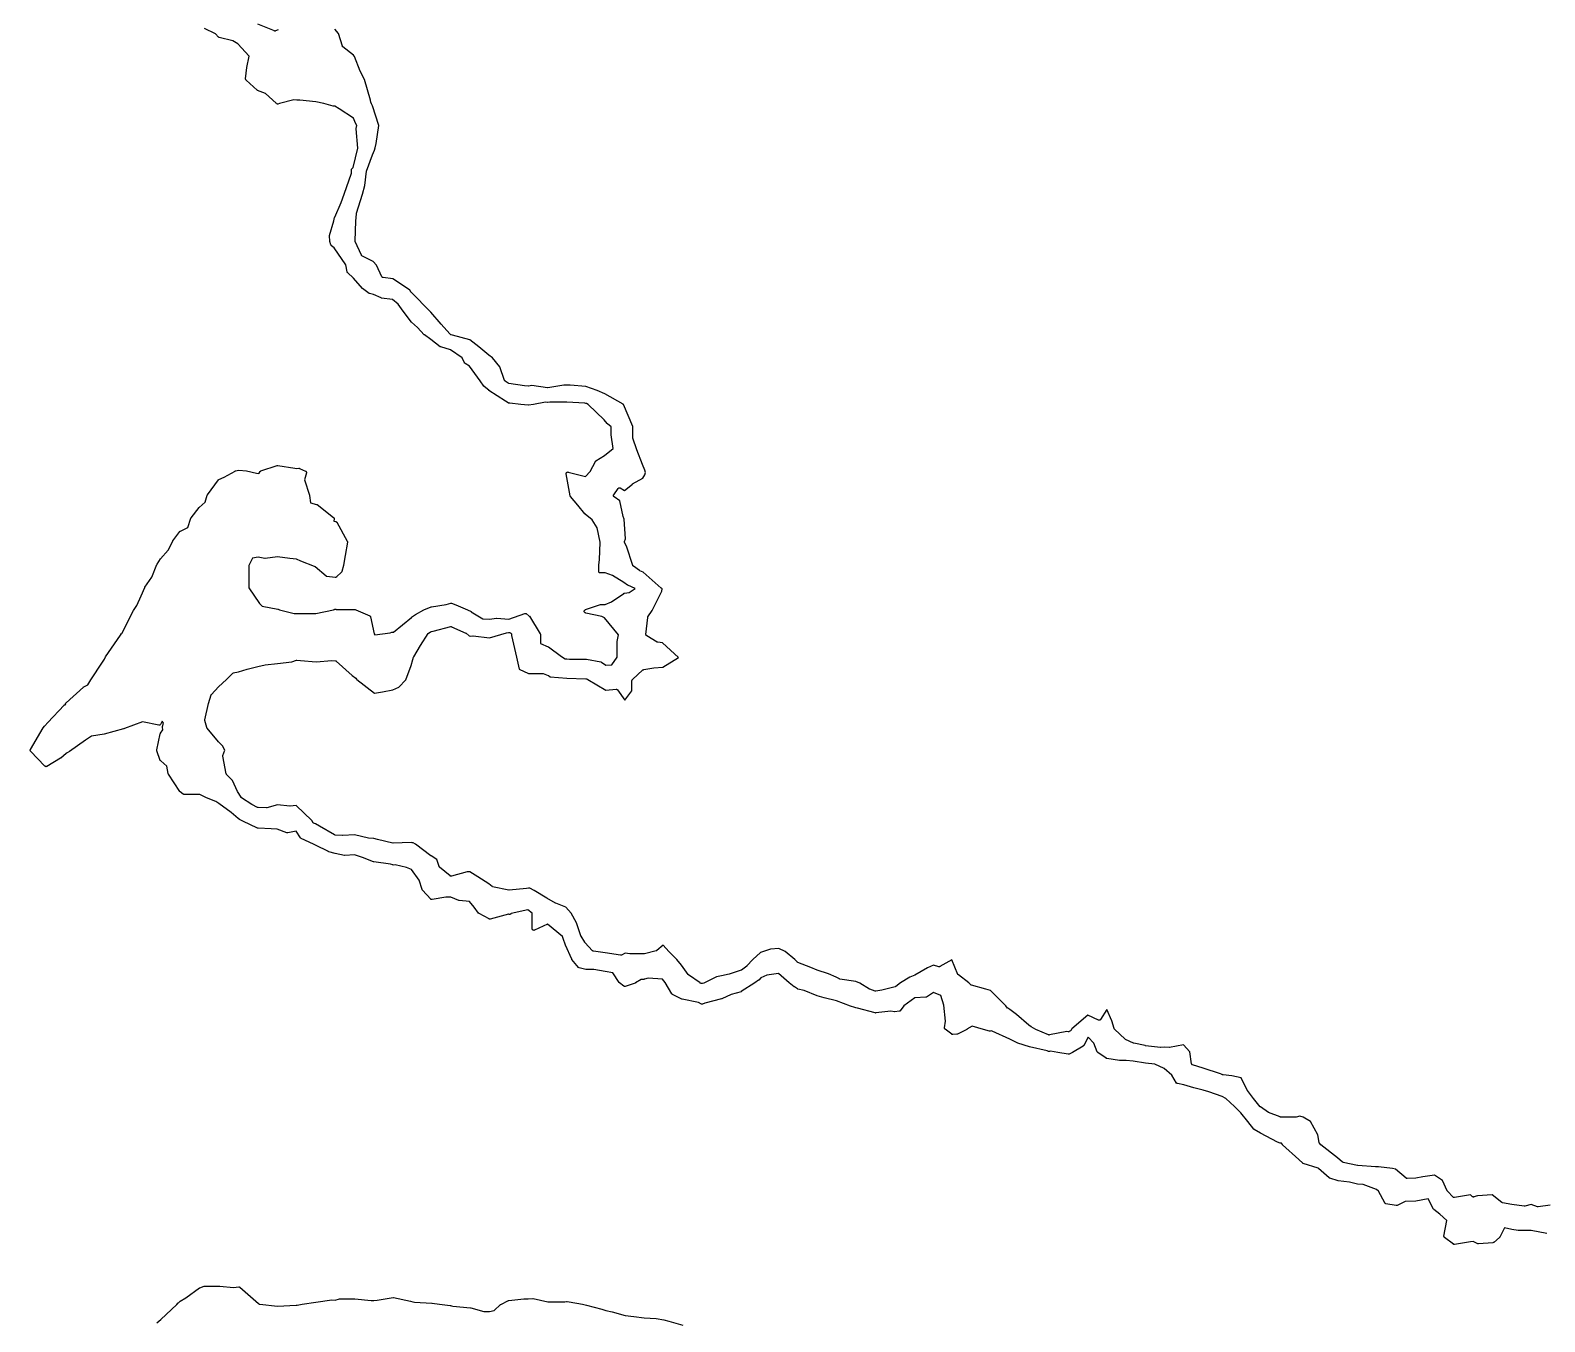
# Model space of a CAD drawing. Header units: millimetres. Extents: x 0 to 500, y 0 to 700.
# Drawn here: x 317.9 to 390.7, y 455.2 to 517.2 of the extents above; entities that cross this region are included whole.
import ezdxf

# ---------------------------------------------------------------- set-up
doc = ezdxf.new("R2010")
doc.units = ezdxf.units.MM
doc.layers.add('CORTE', color=1, linetype='Continuous')
doc.layers.add('GRABADO', color=5, linetype='Continuous')

msp = doc.modelspace()

# ---------------------------------------------------------------- linework, layer by layer
at = {"layer": 'CORTE'}
for points in [[(390.757, 459.442), (390.006, 459.586), (389.371, 459.586), (389.072, 459.635), (388.722, 459.711), (388.49, 459.275), (388.488, 459.27), (388.484, 459.265), (388.48, 459.26), (388.477, 459.257), (388.207, 459.02), (388.203, 459.017), (388.198, 459.013), (388.191, 459.01), (388.187, 459.008), (388.178, 459.005), (388.17, 459.004), (388.168, 459.004), (387.479, 458.949), (387.472, 458.949), (387.463, 458.95), (387.456, 458.951), (387.448, 458.953), (387.442, 458.956), (387.221, 459.064), (387.085, 459.046), (386.317, 458.914), (386.304, 458.913), (386.289, 458.916), (386.284, 458.917), (386.278, 458.919), (386.27, 458.923), (386.264, 458.927), (385.84, 459.254), (385.833, 459.261), (385.826, 459.27), (385.819, 459.281), (385.814, 459.296), (385.813, 459.307), (385.813, 459.317), (385.814, 459.323), (385.951, 460.067), (385.618, 460.366), (385.33, 460.597), (385.322, 460.605), (385.317, 460.614), (385.053, 461.106), (384.465, 461.002), (384.46, 461.001), (383.949, 460.979), (383.559, 460.792), (383.552, 460.789), (383.545, 460.787), (383.539, 460.786), (383.531, 460.785), (383.522, 460.785), (383.515, 460.786), (383.025, 460.874), (383.019, 460.875), (383.013, 460.878), (383.003, 460.881), (382.995, 460.887), (382.992, 460.889), (382.986, 460.895), (382.98, 460.901), (382.976, 460.906), (382.973, 460.912), (382.667, 461.483), (382.567, 461.551), (381.935, 461.793), (381.667, 461.814), (381.66, 461.815), (381.282, 461.917), (380.74, 461.967), (380.734, 461.968), (380.729, 461.97), (380.326, 462.1), (380.32, 462.102), (380.314, 462.105), (380.31, 462.108), (380.306, 462.111), (379.783, 462.573), (379.776, 462.576), (379.059, 462.8), (379.055, 462.802), (379.05, 462.804), (379.041, 462.809), (379.034, 462.814), (379.032, 462.816), (378.845, 462.999), (378.063, 463.703), (378.057, 463.708), (378.052, 463.715), (378.009, 463.777), (377.968, 463.777), (377.961, 463.777), (377.954, 463.779), (377.946, 463.781), (377.94, 463.783), (377.815, 463.838), (377.008, 464.264), (376.702, 464.44), (376.697, 464.443), (376.691, 464.448), (376.685, 464.453), (376.681, 464.458), (376.393, 464.824), (376.061, 465.243), (375.753, 465.551), (375.335, 465.921), (375.158, 466.031), (374.53, 466.254), (374.247, 466.325), (373.808, 466.434), (373.32, 466.585), (373.011, 466.645), (373.003, 466.646), (372.991, 466.651), (372.98, 466.658), (372.974, 466.664), (372.971, 466.666), (372.965, 466.673), (372.744, 467.045), (372.37, 467.37), (371.936, 467.585), (371.478, 467.629), (371.476, 467.629), (370.891, 467.721), (370.556, 467.755), (370.242, 467.755), (370.236, 467.756), (369.622, 467.848), (369.615, 467.849), (369.606, 467.852), (369.602, 467.853), (369.598, 467.856), (369.592, 467.859), (369.188, 468.146), (369.182, 468.152), (369.177, 468.158), (369.172, 468.166), (369.169, 468.17), (369.167, 468.174), (369.001, 468.594), (368.725, 468.882), (368.514, 468.477), (368.512, 468.474), (368.508, 468.468), (368.501, 468.46), (368.492, 468.453), (368.488, 468.45), (367.972, 468.141), (367.971, 468.14), (367.814, 468.059), (367.811, 468.057), (367.802, 468.053), (367.795, 468.052), (367.79, 468.051), (367.783, 468.05), (367.774, 468.05), (367.27, 468.131), (366.912, 468.197), (366.866, 468.188), (366.861, 468.187), (366.854, 468.187), (366.847, 468.187), (366.838, 468.189), (366.831, 468.191), (366.827, 468.192), (366.756, 468.223), (365.908, 468.404), (365.903, 468.406), (365.358, 468.593), (365.354, 468.594), (364.97, 468.772), (364.117, 469.165), (364.073, 469.176), (364.023, 469.167), (364.019, 469.167), (364.01, 469.166), (363.999, 469.167), (363.994, 469.169), (363.705, 469.243), (363.703, 469.243), (363.159, 469.407), (362.9, 469.252), (362.898, 469.25), (362.445, 469.018), (362.439, 469.015), (362.432, 469.013), (362.423, 469.011), (362.227, 468.999), (362.22, 468.999), (362.211, 469), (362.203, 469.001), (362.196, 469.003), (362.189, 469.006), (362.183, 469.01), (362.179, 469.012), (362.053, 469.108), (361.855, 469.258), (361.853, 469.26), (361.846, 469.266), (361.841, 469.273), (361.837, 469.279), (361.834, 469.285), (361.831, 469.291), (361.829, 469.299), (361.827, 469.31), (361.827, 469.322), (361.828, 469.327), (361.872, 469.647), (361.792, 470.413), (361.649, 470.871), (361.303, 471.027), (360.97, 470.802), (360.965, 470.8), (360.96, 470.797), (360.954, 470.795), (360.95, 470.794), (360.941, 470.792), (360.935, 470.791), (360.396, 470.764), (359.876, 470.374), (359.698, 470.145), (359.693, 470.139), (359.683, 470.131), (359.677, 470.127), (359.673, 470.125), (359.663, 470.121), (359.652, 470.119), (359.451, 470.091), (359.445, 470.09), (359.441, 470.09), (359.435, 470.091), (359.246, 470.117), (358.526, 470.036), (358.522, 470.035), (358.51, 470.035), (358.501, 470.037), (357.65, 470.26), (357.572, 470.283), (357.523, 470.294), (357.52, 470.295), (357.319, 470.357), (357.316, 470.358), (356.642, 470.617), (356.056, 470.757), (356.054, 470.758), (355.713, 470.86), (355.71, 470.861), (355.087, 471.11), (354.791, 471.181), (354.782, 471.184), (354.775, 471.188), (354.772, 471.19), (354.618, 471.291), (354.616, 471.292), (354.366, 471.482), (353.861, 471.936), (353.3, 471.852), (353.003, 471.722), (352.906, 471.616), (352.901, 471.611), (352.896, 471.608), (352.72, 471.478), (352.071, 471.062), (352.065, 471.059), (352.057, 471.056), (351.586, 470.924), (351.133, 470.723), (351.127, 470.721), (350.327, 470.507), (350.204, 470.466), (350.198, 470.464), (350.187, 470.463), (350.182, 470.462), (350.177, 470.462), (350.17, 470.463), (350.161, 470.464), (350.153, 470.467), (350.009, 470.533), (349.237, 470.701), (349.23, 470.702), (349.221, 470.706), (348.765, 470.93), (348.761, 470.933), (348.755, 470.936), (348.748, 470.942), (348.744, 470.947), (348.739, 470.953), (348.736, 470.958), (348.411, 471.497), (348.288, 471.654), (347.606, 471.702), (347.418, 471.653), (347.412, 471.652), (347.405, 471.651), (347.267, 471.651), (346.997, 471.478), (346.992, 471.475), (346.982, 471.47), (346.978, 471.469), (346.493, 471.313), (346.486, 471.312), (346.479, 471.311), (346.467, 471.311), (346.46, 471.312), (346.455, 471.314), (346.449, 471.316), (346.442, 471.318), (346.435, 471.322), (346.43, 471.325), (346.225, 471.481), (346.219, 471.486), (346.215, 471.491), (346.212, 471.495), (345.907, 471.958), (345.534, 472.035), (344.991, 472.125), (344.617, 472.125), (344.611, 472.126), (344.607, 472.127), (344.289, 472.203), (344.284, 472.204), (344.277, 472.207), (344.269, 472.211), (344.265, 472.214), (344.26, 472.218), (344.256, 472.221), (344.253, 472.225), (343.936, 472.605), (343.932, 472.61), (343.928, 472.616), (343.927, 472.619), (343.626, 473.296), (343.624, 473.299), (343.524, 473.616), (343.48, 473.716), (342.758, 474.304), (342.135, 474.011), (342.131, 474.009), (342.125, 474.007), (342.116, 474.006), (342.109, 474.005), (342.102, 474.005), (342.088, 474.007), (342.076, 474.011), (342.071, 474.014), (342.068, 474.016), (342.061, 474.02), (342.054, 474.027), (342.05, 474.031), (342.045, 474.037), (342.039, 474.047), (342.037, 474.051), (342.036, 474.054), (342.033, 474.064), (342.032, 474.076), (342.032, 474.837), (341.825, 474.994), (341.013, 474.813), (341.009, 474.805), (341.006, 474.8), (340.997, 474.789), (340.989, 474.782), (340.985, 474.78), (340.979, 474.776), (340.975, 474.774), (340.966, 474.77), (340.955, 474.768), (340.943, 474.766), (340.932, 474.768), (340.923, 474.769), (340.914, 474.773), (340.909, 474.775), (340.902, 474.779), (340.895, 474.784), (340.894, 474.786), (340.009, 474.546), (340.004, 474.545), (339.994, 474.543), (339.987, 474.543), (339.982, 474.544), (339.974, 474.545), (339.967, 474.547), (339.961, 474.549), (339.955, 474.552), (339.478, 474.81), (339.47, 474.815), (339.463, 474.822), (339.458, 474.827), (339.456, 474.83), (339.248, 475.122), (339.025, 475.389), (338.526, 475.435), (338.518, 475.436), (338.51, 475.438), (338.122, 475.593), (337.878, 475.593), (337.221, 475.481), (337.215, 475.48), (337.208, 475.48), (337.201, 475.48), (337.193, 475.482), (337.186, 475.484), (337.179, 475.487), (337.173, 475.49), (337.168, 475.493), (337.161, 475.498), (337.156, 475.503), (336.758, 475.936), (336.755, 475.939), (336.75, 475.946), (336.745, 475.955), (336.742, 475.962), (336.603, 476.416), (336.236, 476.93), (335.995, 477.026), (335.453, 477.144), (335.359, 477.14), (335.355, 477.14), (335.346, 477.141), (335.339, 477.143), (335.217, 477.175), (334.42, 477.295), (334.413, 477.296), (334.405, 477.299), (333.88, 477.509), (333.496, 477.638), (333.036, 477.593), (333.028, 477.593), (333.017, 477.594), (332.563, 477.693), (332.561, 477.694), (332.258, 477.782), (332.255, 477.783), (332.25, 477.785), (331.62, 478.098), (331.524, 478.142), (330.927, 478.423), (330.922, 478.425), (330.915, 478.43), (330.91, 478.435), (330.906, 478.439), (330.902, 478.443), (330.898, 478.448), (330.691, 478.77), (330.287, 478.684), (330.279, 478.682), (330.263, 478.682), (330.253, 478.684), (330.246, 478.686), (329.783, 478.858), (329.492, 478.882), (328.867, 478.907), (328.864, 478.908), (328.857, 478.909), (328.848, 478.911), (328.843, 478.913), (328.137, 479.252), (328.136, 479.253), (327.977, 479.334), (327.974, 479.336), (327.907, 479.38), (327.903, 479.382), (327.571, 479.658), (326.977, 480.099), (326.841, 480.192), (326.394, 480.364), (326.39, 480.366), (326.075, 480.534), (325.312, 480.534), (325.301, 480.534), (325.292, 480.537), (325.286, 480.539), (325.279, 480.543), (325.276, 480.544), (325.272, 480.547), (325.122, 480.662), (325.114, 480.667), (325.107, 480.677), (324.566, 481.504), (324.563, 481.508), (324.559, 481.517), (324.556, 481.525), (324.555, 481.53), (324.491, 481.887), (324.193, 482.138), (324.187, 482.143), (324.181, 482.15), (324.179, 482.154), (324.174, 482.162), (324.171, 482.169), (324.003, 482.632), (324.002, 482.636), (324, 482.644), (324, 482.651), (323.999, 482.656), (324, 482.666), (324.001, 482.672), (324.169, 483.444), (324.17, 483.448), (324.172, 483.454), (324.176, 483.462), (324.179, 483.467), (324.296, 483.63), (324.281, 483.764), (324.281, 483.773), (324.282, 483.782), (324.283, 483.787), (324.33, 483.956), (324.256, 484.045), (324.175, 483.89), (324.174, 483.887), (324.168, 483.878), (324.157, 483.868), (324.153, 483.865), (324.145, 483.86), (324.135, 483.856), (324.133, 483.855), (324.125, 483.852), (324.114, 483.851), (324.105, 483.851), (324.098, 483.852), (324.094, 483.853), (323.321, 484.026), (322.444, 483.698), (322.422, 483.689), (322.417, 483.687), (322.41, 483.685), (322.403, 483.684), (322.403, 483.684), (322.399, 483.683), (321.482, 483.424), (321.477, 483.423), (320.864, 483.336), (320.579, 483.137), (319.803, 482.593), (319.699, 482.531), (319.654, 482.504), (319.389, 482.276), (319.383, 482.273), (318.722, 481.876), (318.717, 481.873), (318.71, 481.87), (318.703, 481.868), (318.693, 481.866), (318.686, 481.865), (318.681, 481.865), (318.676, 481.866), (318.666, 481.867), (318.658, 481.87), (318.652, 481.872), (318.641, 481.878), (318.634, 481.884), (318.631, 481.887), (317.945, 482.607), (317.942, 482.611), (317.939, 482.616), (317.934, 482.624), (317.933, 482.627), (317.93, 482.635), (317.927, 482.647), (317.927, 482.654), (317.927, 482.658), (317.927, 482.663), (317.929, 482.673), (317.932, 482.683), (317.934, 482.687), (317.936, 482.691), (318.551, 483.725), (318.553, 483.727), (318.612, 483.811), (318.615, 483.815), (318.62, 483.824), (318.622, 483.828), (318.626, 483.833), (318.766, 483.984), (319.555, 484.825), (319.559, 484.83), (319.567, 484.836), (319.571, 484.839), (319.579, 484.843), (319.592, 484.848), (319.604, 484.849), (319.62, 484.849), (319.627, 484.848), (319.623, 484.868), (319.622, 484.875), (319.622, 484.882), (319.622, 484.886), (319.623, 484.895), (319.627, 484.907), (319.631, 484.916), (319.638, 484.926), (319.645, 484.933), (320.486, 485.69), (320.49, 485.693), (320.498, 485.699), (320.692, 485.796), (320.829, 486.03), (320.83, 486.032), (321.398, 486.884), (321.483, 487.036), (321.54, 487.139), (321.542, 487.143), (322.259, 488.175), (322.315, 488.258), (322.319, 488.262), (322.322, 488.269), (322.881, 489.36), (322.883, 489.363), (323.041, 489.61), (323.247, 490.072), (323.423, 490.469), (323.426, 490.475), (323.429, 490.479), (323.758, 490.973), (324.011, 491.58), (324.014, 491.585), (324.016, 491.589), (324.181, 491.844), (324.185, 491.848), (324.551, 492.256), (324.766, 492.694), (324.768, 492.698), (324.771, 492.704), (325.108, 493.161), (325.112, 493.167), (325.119, 493.174), (325.126, 493.179), (325.133, 493.183), (325.497, 493.358), (325.644, 493.798), (325.646, 493.803), (325.65, 493.811), (325.654, 493.817), (326.035, 494.307), (326.038, 494.311), (326.042, 494.314), (326.32, 494.576), (326.427, 494.909), (326.429, 494.914), (326.433, 494.921), (326.437, 494.927), (326.963, 495.637), (326.971, 495.645), (326.979, 495.652), (326.982, 495.654), (326.986, 495.656), (327.233, 495.767), (327.762, 496.063), (327.771, 496.067), (327.777, 496.068), (327.934, 496.103), (327.938, 496.104), (327.946, 496.105), (328.309, 496.07), (328.314, 496.07), (328.792, 495.955), (328.868, 495.944), (328.912, 495.957), (328.968, 496.039), (328.973, 496.046), (328.979, 496.052), (328.985, 496.057), (328.994, 496.062), (328.999, 496.064), (329.002, 496.066), (329.778, 496.328), (329.785, 496.33), (329.789, 496.331), (329.795, 496.331), (329.805, 496.331), (329.81, 496.331), (330.626, 496.205), (330.729, 496.184), (330.825, 496.195), (330.834, 496.195), (330.847, 496.194), (330.855, 496.191), (330.858, 496.19), (331.144, 496.063), (331.153, 496.057), (331.161, 496.051), (331.169, 496.043), (331.174, 496.034), (331.178, 496.027), (331.183, 496.014), (331.185, 496.001), (331.185, 495.993), (331.185, 495.984), (331.1, 495.643), (331.335, 494.903), (331.335, 494.899), (331.336, 494.895), (331.379, 494.535), (331.674, 494.464), (331.683, 494.461), (331.691, 494.457), (331.696, 494.453), (332.494, 493.831), (332.497, 493.828), (332.504, 493.822), (332.511, 493.812), (332.515, 493.804), (332.518, 493.796), (332.52, 493.789), (332.521, 493.786), (332.522, 493.778), (332.522, 493.77), (332.521, 493.765), (332.507, 493.651), (332.591, 493.641), (332.601, 493.638), (332.612, 493.634), (332.618, 493.631), (332.624, 493.626), (332.63, 493.621), (332.637, 493.614), (332.643, 493.605), (333.148, 492.696), (333.151, 492.689), (333.153, 492.684), (333.155, 492.677), (333.157, 492.668), (333.157, 492.663), (333.157, 492.658), (333.157, 492.652), (333.05, 492.014), (332.971, 491.536), (332.97, 491.532), (332.889, 491.242), (332.887, 491.235), (332.883, 491.226), (332.879, 491.221), (332.876, 491.215), (332.871, 491.211), (332.631, 490.975), (332.626, 490.97), (332.613, 490.962), (332.602, 490.957), (332.593, 490.955), (332.584, 490.954), (332.575, 490.954), (332.17, 490.998), (332.157, 491), (332.146, 491.006), (332.139, 491.009), (332.134, 491.014), (331.61, 491.463), (331.576, 491.481), (330.918, 491.743), (330.707, 491.828), (330.386, 491.871), (329.8, 491.949), (329.213, 491.871), (329.208, 491.87), (329.198, 491.87), (329.192, 491.871), (328.873, 491.926), (328.593, 491.877), (328.42, 491.531), (328.42, 490.915), (328.42, 490.46), (328.93, 489.695), (329.06, 489.578), (329.82, 489.426), (329.826, 489.423), (329.891, 489.398), (330.596, 489.228), (330.73, 489.214), (331.644, 489.214), (332.486, 489.397), (332.531, 489.419), (332.537, 489.421), (332.541, 489.422), (332.566, 489.427), (332.574, 489.428), (332.583, 489.428), (332.595, 489.427), (332.606, 489.423), (332.613, 489.42), (332.617, 489.418), (332.627, 489.412), (333.512, 489.412), (333.523, 489.41), (333.564, 489.397), (333.567, 489.395), (334.227, 489.108), (334.233, 489.104), (334.237, 489.101), (334.242, 489.098), (334.251, 489.089), (334.26, 489.076), (334.263, 489.068), (334.265, 489.064), (334.266, 489.059), (334.437, 488.243), (334.469, 488.19), (335.201, 488.287), (335.296, 488.325), (335.299, 488.326), (335.308, 488.329), (335.319, 488.33), (335.331, 488.33), (335.345, 488.327), (335.352, 488.325), (335.361, 488.321), (336.235, 489.036), (336.238, 489.039), (336.431, 489.166), (336.823, 489.391), (336.827, 489.393), (337.184, 489.545), (337.193, 489.548), (337.905, 489.658), (338.121, 489.723), (338.132, 489.724), (338.142, 489.724), (338.156, 489.722), (338.363, 489.642), (338.365, 489.642), (338.923, 489.394), (339.097, 489.31), (339.101, 489.308), (339.651, 488.965), (339.986, 488.943), (340.308, 488.996), (340.314, 488.998), (340.328, 488.998), (340.906, 488.951), (341.675, 489.224), (341.679, 489.225), (341.688, 489.227), (341.707, 489.227), (341.717, 489.224), (341.724, 489.222), (341.737, 489.216), (341.89, 489.1), (341.897, 489.094), (341.903, 489.086), (342.411, 488.252), (342.413, 488.248), (342.418, 488.239), (342.42, 488.229), (342.421, 488.221), (342.435, 487.777), (342.802, 487.623), (342.809, 487.619), (343.441, 487.164), (343.613, 487.046), (343.699, 487.039), (343.815, 487.035), (344.629, 487.035), (345.329, 486.895), (345.336, 486.893), (345.349, 486.888), (345.356, 486.883), (345.568, 486.733), (345.847, 486.764), (346.103, 487.126), (346.103, 487.862), (346.104, 487.868), (346.105, 487.874), (346.179, 488.195), (345.501, 489.009), (345.369, 489.07), (344.608, 489.244), (344.602, 489.245), (344.592, 489.249), (344.57, 489.259), (344.56, 489.265), (344.551, 489.273), (344.543, 489.281), (344.539, 489.288), (344.535, 489.296), (344.532, 489.307), (344.53, 489.313), (344.529, 489.321), (344.529, 489.331), (344.53, 489.34), (344.532, 489.348), (344.536, 489.357), (344.542, 489.367), (344.545, 489.372), (344.55, 489.378), (344.556, 489.383), (344.56, 489.387), (344.58, 489.4), (344.585, 489.403), (344.592, 489.407), (345.313, 489.654), (345.326, 489.657), (345.533, 489.657), (345.832, 489.777), (346.431, 490.187), (346.437, 490.191), (346.447, 490.196), (346.456, 490.199), (346.464, 490.2), (346.682, 490.228), (346.979, 490.424), (346.618, 490.583), (346.613, 490.586), (346.61, 490.588), (346.433, 490.71), (345.882, 491.041), (345.534, 491.173), (345.292, 491.173), (345.283, 491.174), (345.273, 491.176), (345.26, 491.182), (345.25, 491.189), (345.245, 491.193), (345.24, 491.198), (345.234, 491.206), (345.23, 491.212), (345.227, 491.22), (345.225, 491.226), (345.223, 491.233), (345.222, 491.241), (345.222, 491.245), (345.222, 491.552), (345.222, 491.557), (345.222, 491.561), (345.265, 491.806), (345.298, 492.654), (345.142, 493.34), (344.903, 493.722), (344.572, 493.999), (344.567, 494.003), (344.564, 494.007), (344.226, 494.43), (343.872, 494.837), (343.869, 494.842), (343.865, 494.847), (343.862, 494.854), (343.858, 494.864), (343.857, 494.87), (343.664, 495.934), (343.663, 495.943), (343.664, 495.95), (343.665, 495.961), (343.669, 495.971), (343.673, 495.98), (343.678, 495.987), (343.681, 495.991), (343.687, 495.998), (343.695, 496.004), (343.701, 496.008), (343.707, 496.011), (343.715, 496.015), (343.724, 496.017), (343.734, 496.018), (343.743, 496.018), (343.753, 496.017), (344.595, 495.797), (344.806, 496.038), (345.065, 496.529), (345.069, 496.536), (345.075, 496.543), (345.078, 496.546), (345.083, 496.551), (345.09, 496.557), (345.505, 496.805), (345.921, 497.139), (345.819, 497.795), (345.818, 497.801), (345.818, 498.185), (345.641, 498.338), (345.636, 498.343), (345.492, 498.528), (344.722, 499.267), (344.631, 499.306), (344.605, 499.315), (344.564, 499.318), (343.692, 499.378), (342.877, 499.378), (342.78, 499.361), (342.773, 499.36), (342.763, 499.36), (342.671, 499.373), (342.084, 499.26), (342.084, 499.259), (341.848, 499.22), (341.838, 499.22), (341.483, 499.255), (341.483, 499.255), (340.962, 499.316), (340.96, 499.316), (340.901, 499.326), (340.894, 499.327), (340.883, 499.332), (340.875, 499.336), (340.743, 499.426), (339.946, 499.938), (339.942, 499.941), (339.723, 500.129), (339.72, 500.132), (339.717, 500.135), (339.714, 500.139), (339.531, 500.398), (339.011, 501.104), (338.81, 501.23), (338.804, 501.233), (338.793, 501.243), (338.786, 501.252), (338.781, 501.26), (338.662, 501.503), (338.104, 501.88), (337.636, 502.024), (337.628, 502.028), (337.62, 502.033), (337.617, 502.035), (337.166, 502.377), (336.852, 502.603), (336.847, 502.606), (336.84, 502.613), (336.521, 502.958), (336.233, 503.209), (336.23, 503.212), (336.227, 503.216), (335.831, 503.734), (335.6, 504.084), (335.327, 504.298), (334.785, 504.373), (334.775, 504.375), (334.406, 504.535), (334.219, 504.591), (334.214, 504.593), (334.205, 504.598), (333.885, 504.831), (333.879, 504.836), (333.451, 505.321), (333.158, 505.595), (333.155, 505.598), (333.151, 505.603), (333.145, 505.612), (333.142, 505.62), (333.14, 505.625), (333.138, 505.632), (333.073, 505.971), (332.524, 506.787), (332.391, 506.885), (332.386, 506.89), (332.379, 506.897), (332.374, 506.904), (332.37, 506.912), (332.367, 506.92), (332.315, 507.095), (332.314, 507.101), (332.313, 507.105), (332.296, 507.358), (332.296, 507.366), (332.297, 507.372), (332.298, 507.375), (332.298, 507.379), (332.506, 508.085), (332.54, 508.241), (332.542, 508.248), (332.544, 508.253), (332.849, 508.955), (333.004, 509.361), (333.354, 510.368), (333.354, 510.541), (333.354, 510.545), (333.355, 510.553), (333.358, 510.563), (333.362, 510.572), (333.365, 510.577), (333.369, 510.584), (333.376, 510.591), (333.379, 510.594), (333.437, 510.647), (333.656, 511.564), (333.573, 512.493), (333.573, 512.499), (333.573, 512.506), (333.574, 512.511), (333.605, 512.661), (333.552, 512.777), (333.446, 513.008), (332.752, 513.462), (332.554, 513.581), (332.471, 513.591), (332.465, 513.592), (332.028, 513.709), (331.64, 513.793), (330.865, 513.878), (330.722, 513.878), (330.576, 513.893), (329.887, 513.709), (329.816, 513.69), (329.807, 513.688), (329.795, 513.688), (329.786, 513.69), (329.776, 513.692), (329.766, 513.696), (329.754, 513.703), (329.729, 513.727), (329.229, 514.193), (328.843, 514.347), (328.835, 514.351), (328.827, 514.357), (328.824, 514.359), (328.29, 514.84), (328.284, 514.847), (328.279, 514.854), (328.274, 514.863), (328.27, 514.875), (328.268, 514.886), (328.268, 514.897), (328.319, 515.439), (328.32, 515.444), (328.442, 515.983), (327.899, 516.581), (327.653, 516.728), (327.001, 516.885), (326.991, 516.888), (326.981, 516.893), (326.977, 516.896), (326.972, 516.9), (326.968, 516.904), (326.822, 517.055), (326.289, 517.324)], [(324, 455.157), (324.192, 455.311), (324.961, 456.029), (325.036, 456.119), (325.04, 456.123), (325.119, 456.194), (325.124, 456.198), (325.128, 456.201), (325.393, 456.36), (326.051, 456.834), (326.054, 456.835), (326.062, 456.84), (326.274, 456.916), (326.278, 456.917), (326.283, 456.919), (326.292, 456.92), (327.024, 456.92), (327.692, 456.858), (327.944, 456.878), (327.954, 456.878), (327.966, 456.876), (327.973, 456.874), (327.976, 456.873), (327.984, 456.869), (327.993, 456.862), (328.887, 456.076), (328.911, 456.057), (328.95, 456.052), (329.802, 455.963), (330.688, 456.009), (330.692, 456.009), (330.724, 456.007), (330.749, 456.01), (330.976, 456.051), (330.977, 456.051), (331.642, 456.147), (332.4, 456.256), (332.403, 456.256), (332.408, 456.257), (332.415, 456.256), (332.57, 456.238), (332.773, 456.309), (332.778, 456.31), (332.787, 456.312), (332.794, 456.312), (333.507, 456.312), (333.511, 456.312), (334.29, 456.227), (334.427, 456.227), (334.583, 456.246), (335.346, 456.377), (335.352, 456.378), (335.36, 456.378), (335.367, 456.377), (335.373, 456.376), (336.182, 456.191), (336.295, 456.171), (336.297, 456.17), (336.378, 456.151), (337.217, 456.107), (337.221, 456.107), (337.576, 456.051), (338.096, 455.989), (338.101, 455.988), (338.106, 455.987), (338.154, 455.971), (338.22, 455.962), (339.072, 455.88), (339.079, 455.879), (339.083, 455.878), (339.706, 455.699), (339.982, 455.699), (340.207, 455.742), (340.511, 456.034), (340.515, 456.037), (340.519, 456.04), (340.524, 456.043), (340.884, 456.225), (340.889, 456.227), (340.897, 456.23), (340.905, 456.231), (341.63, 456.3), (341.838, 456.313), (342.067, 456.327), (342.072, 456.327), (342.083, 456.326), (342.777, 456.165), (343.592, 456.165), (343.682, 456.186), (343.688, 456.187), (343.693, 456.187), (343.7, 456.187), (343.706, 456.186), (343.806, 456.168), (344.441, 456.05), (344.64, 456), (345.371, 455.815), (345.373, 455.815), (345.567, 455.75), (345.862, 455.691), (345.865, 455.69), (346.489, 455.503), (346.91, 455.453), (347.407, 455.393), (347.985, 455.358), (347.989, 455.358), (348.343, 455.3), (348.592, 455.232), (349.263, 455.049)]]:
    msp.add_lwpolyline(points, dxfattribs=at)
at = {"layer": 'GRABADO'}
for points in [[(390.913, 460.799), (390.333, 460.725), (390.328, 460.724), (390.321, 460.724), (390.312, 460.726), (390.307, 460.727), (390.302, 460.728), (390.008, 460.84), (389.692, 460.76), (389.685, 460.758), (389.675, 460.757), (389.67, 460.757), (389.665, 460.757), (389.075, 460.839), (389.073, 460.839), (388.623, 460.923), (388.616, 460.924), (388.609, 460.927), (388.604, 460.929), (388.596, 460.933), (388.591, 460.937), (388.136, 461.301), (387.421, 461.254), (387.255, 461.201), (387.251, 461.199), (387.243, 461.198), (387.236, 461.197), (387.229, 461.197), (387.22, 461.199), (387.211, 461.201), (387.199, 461.205), (387.191, 461.211), (387.188, 461.213), (387.082, 461.298), (386.316, 461.171), (386.307, 461.171), (386.298, 461.171), (386.289, 461.173), (386.281, 461.175), (386.27, 461.18), (386.257, 461.19), (385.982, 461.486), (385.979, 461.489), (385.975, 461.495), (385.972, 461.5), (385.739, 461.985), (385.362, 462.246), (384.804, 462.169), (384.465, 462.104), (384.46, 462.103), (384.049, 462.083), (384.043, 462.083), (384.038, 462.084), (384.031, 462.085), (384.018, 462.089), (384.006, 462.096), (384.001, 462.1), (383.493, 462.535), (383.347, 462.573), (382.664, 462.652), (382.603, 462.652), (382.536, 462.65), (382.532, 462.65), (381.67, 462.706), (381.664, 462.706), (380.973, 462.863), (380.969, 462.864), (380.96, 462.867), (380.953, 462.871), (380.948, 462.874), (380.944, 462.877), (380.702, 463.078), (379.908, 463.701), (379.905, 463.704), (379.902, 463.707), (379.829, 463.789), (379.827, 463.792), (379.824, 463.796), (379.821, 463.802), (379.817, 463.81), (379.815, 463.818), (379.814, 463.823), (379.751, 464.187), (379.402, 464.817), (379.06, 465.034), (378.894, 465.081), (378.711, 465.039), (378.705, 465.038), (378.696, 465.038), (377.968, 465.038), (377.962, 465.038), (377.954, 465.039), (377.947, 465.041), (377.944, 465.042), (377.39, 465.255), (377.385, 465.258), (377.382, 465.26), (376.999, 465.522), (376.996, 465.525), (376.99, 465.53), (376.667, 465.936), (376.376, 466.319), (376.373, 466.324), (376.37, 466.329), (376.067, 466.92), (375.629, 467.019), (375.212, 467.058), (375.206, 467.059), (375.203, 467.06), (375.165, 467.072), (375.159, 467.074), (375.155, 467.077), (375.081, 467.12), (374.242, 467.382), (373.743, 467.538), (373.74, 467.54), (373.735, 467.542), (373.727, 467.546), (373.719, 467.552), (373.712, 467.559), (373.706, 467.566), (373.702, 467.574), (373.699, 467.579), (373.697, 467.586), (373.695, 467.592), (373.694, 467.597), (373.617, 468.171), (373.311, 468.5), (372.631, 468.383), (372.625, 468.383), (372.621, 468.383), (372.414, 468.393), (372.214, 468.372), (372.208, 468.372), (372.203, 468.373), (371.473, 468.466), (371.47, 468.467), (370.92, 468.585), (370.913, 468.587), (370.907, 468.59), (370.527, 468.76), (370.52, 468.764), (370.513, 468.769), (370.509, 468.773), (369.992, 469.264), (369.988, 469.268), (369.983, 469.275), (369.979, 469.28), (369.976, 469.287), (369.973, 469.294), (369.864, 469.652), (369.621, 470.201), (369.323, 469.723), (369.321, 469.72), (369.315, 469.712), (369.304, 469.703), (369.296, 469.698), (369.295, 469.697), (369.286, 469.693), (369.271, 469.69), (369.262, 469.689), (369.258, 469.689), (369.25, 469.69), (369.243, 469.691), (369.235, 469.693), (369.23, 469.695), (368.719, 469.93), (367.938, 469.269), (367.906, 469.208), (367.903, 469.203), (367.9, 469.198), (367.896, 469.194), (367.89, 469.187), (367.884, 469.183), (367.881, 469.181), (367.818, 469.143), (367.811, 469.139), (367.803, 469.137), (367.798, 469.135), (367.789, 469.133), (367.78, 469.133), (367.771, 469.133), (367.702, 469.146), (366.866, 468.979), (366.861, 468.978), (366.854, 468.978), (366.847, 468.978), (366.838, 468.979), (366.831, 468.981), (366.827, 468.983), (366.215, 469.248), (366.213, 469.249), (365.988, 469.37), (365.983, 469.372), (365.88, 469.448), (365.291, 469.965), (364.958, 470.201), (364.871, 470.262), (364.864, 470.267), (364.857, 470.275), (364.777, 470.378), (364.036, 471.11), (363.81, 471.174), (363.123, 471.368), (363.113, 471.372), (363.106, 471.377), (363.1, 471.381), (363.095, 471.386), (363.003, 471.484), (362.496, 471.864), (362.49, 471.868), (362.484, 471.875), (362.48, 471.881), (362.476, 471.886), (362.474, 471.891), (362.185, 472.583), (362.181, 472.582), (361.601, 472.261), (361.598, 472.259), (361.589, 472.255), (361.574, 472.252), (361.559, 472.252), (361.549, 472.254), (361.301, 472.325), (361.008, 472.199), (360.403, 471.86), (360.399, 471.858), (360.162, 471.763), (359.72, 471.478), (359.485, 471.306), (359.48, 471.303), (359.474, 471.3), (359.466, 471.297), (358.817, 471.128), (358.813, 471.127), (358.527, 471.086), (358.522, 471.085), (358.514, 471.085), (358.507, 471.085), (358.5, 471.087), (358.495, 471.088), (358.243, 471.173), (358.235, 471.176), (358.23, 471.179), (357.763, 471.473), (357.571, 471.549), (356.81, 471.66), (356.801, 471.663), (356.794, 471.666), (356.79, 471.668), (356.63, 471.76), (356.264, 471.918), (355.713, 472.098), (355.71, 472.099), (355.415, 472.228), (354.783, 472.459), (354.777, 472.462), (354.765, 472.469), (354.636, 472.597), (354.183, 472.994), (353.872, 473.13), (353.465, 473.1), (352.997, 472.934), (352.62, 472.598), (352.341, 472.294), (352.336, 472.289), (352.332, 472.286), (352.074, 472.095), (352.069, 472.092), (352.062, 472.088), (351.492, 471.904), (351.488, 471.903), (351.121, 471.827), (350.875, 471.775), (350.275, 471.472), (350.271, 471.47), (350.267, 471.469), (350.202, 471.447), (350.196, 471.446), (350.186, 471.444), (350.173, 471.444), (350.162, 471.446), (350.154, 471.449), (350.149, 471.45), (350.1, 471.473), (350.094, 471.476), (349.531, 471.867), (349.528, 471.869), (349.523, 471.874), (349.517, 471.881), (349.193, 472.325), (348.978, 472.602), (348.595, 472.984), (348.594, 472.986), (348.319, 473.296), (348.008, 473.032), (348.003, 473.028), (347.998, 473.025), (347.993, 473.023), (347.989, 473.021), (347.983, 473.019), (347.419, 472.878), (347.412, 472.876), (347.403, 472.875), (346.721, 472.875), (346.717, 472.875), (346.488, 472.901), (346.314, 472.815), (346.308, 472.813), (346.299, 472.81), (346.29, 472.808), (346.284, 472.808), (346.279, 472.808), (346.273, 472.808), (345.537, 472.931), (344.97, 473.007), (344.963, 473.007), (344.953, 473.011), (344.947, 473.013), (344.941, 473.016), (344.935, 473.02), (344.93, 473.024), (344.926, 473.028), (344.564, 473.421), (344.56, 473.426), (344.558, 473.429), (344.374, 473.723), (344.37, 473.729), (344.367, 473.738), (344.159, 474.372), (343.893, 474.832), (343.65, 475.123), (343.157, 475.303), (343.155, 475.304), (343.15, 475.306), (342.73, 475.558), (342.125, 475.921), (341.923, 476.031), (341.846, 476.031), (341.759, 476.022), (340.926, 475.928), (340.92, 475.927), (340.906, 475.928), (340.128, 476.102), (340.122, 476.104), (340.113, 476.108), (340.107, 476.111), (340.103, 476.114), (339.946, 476.237), (339.414, 476.57), (339.413, 476.571), (339.039, 476.814), (338.904, 476.82), (338.155, 476.602), (338.149, 476.601), (338.141, 476.6), (338.13, 476.6), (338.12, 476.602), (338.115, 476.604), (338.108, 476.606), (338.1, 476.61), (338.095, 476.613), (338.09, 476.617), (337.582, 477.042), (337.578, 477.045), (337.574, 477.05), (337.569, 477.056), (337.567, 477.06), (337.562, 477.068), (337.45, 477.412), (337.17, 477.588), (337.168, 477.59), (336.418, 478.146), (336.313, 478.205), (336.273, 478.213), (336.211, 478.22), (335.357, 478.187), (335.353, 478.187), (335.347, 478.187), (335.341, 478.189), (334.604, 478.36), (334.603, 478.36), (334.418, 478.412), (334.176, 478.431), (334.17, 478.432), (333.499, 478.593), (332.929, 478.554), (332.924, 478.554), (332.573, 478.581), (332.567, 478.582), (332.553, 478.585), (332.543, 478.59), (331.822, 479.009), (331.619, 479.113), (331.533, 479.154), (331.53, 479.156), (331.526, 479.158), (331.52, 479.162), (331.515, 479.167), (331.508, 479.174), (331.445, 479.273), (330.7, 480.002), (330.405, 479.963), (330.399, 479.962), (330.39, 479.962), (329.806, 480.026), (329.288, 479.885), (329.283, 479.884), (329.274, 479.882), (329.268, 479.882), (328.87, 479.899), (328.861, 479.9), (328.847, 479.904), (328.839, 479.908), (328.568, 480.047), (328.066, 480.371), (328.06, 480.376), (328.052, 480.384), (328.048, 480.389), (328.046, 480.393), (327.882, 480.668), (327.88, 480.671), (327.634, 481.202), (327.355, 481.493), (327.348, 481.5), (327.343, 481.509), (327.341, 481.514), (327.337, 481.524), (327.174, 482.372), (327.173, 482.379), (327.173, 482.386), (327.173, 482.392), (327.175, 482.401), (327.176, 482.407), (327.264, 482.652), (327.165, 482.86), (326.965, 483.06), (326.413, 483.722), (326.411, 483.726), (326.407, 483.731), (326.404, 483.739), (326.401, 483.744), (326.306, 484.089), (326.304, 484.094), (326.303, 484.103), (326.303, 484.111), (326.303, 484.116), (326.304, 484.122), (326.48, 484.895), (326.481, 484.898), (326.607, 485.314), (326.608, 485.318), (326.61, 485.322), (326.614, 485.33), (326.621, 485.339), (326.968, 485.704), (327.347, 486.045), (327.642, 486.348), (327.646, 486.352), (327.651, 486.355), (327.655, 486.358), (327.666, 486.364), (327.675, 486.367), (327.677, 486.367), (327.927, 486.422), (328.334, 486.555), (328.337, 486.556), (328.856, 486.681), (329.201, 486.763), (329.206, 486.764), (329.791, 486.828), (330.482, 486.904), (330.705, 486.98), (330.708, 486.981), (330.713, 486.982), (330.725, 486.983), (330.907, 486.968), (331.652, 486.904), (332.401, 486.968), (332.408, 486.968), (332.591, 486.95), (332.596, 486.948), (332.602, 486.947), (332.61, 486.944), (332.622, 486.937), (333.386, 486.249), (333.554, 486.114), (333.56, 486.109), (333.591, 486.072), (333.613, 486.045), (334.451, 485.399), (334.847, 485.467), (335.336, 485.551), (335.628, 485.676), (335.957, 486.031), (336.213, 486.721), (336.302, 487.016), (336.335, 487.125), (336.337, 487.131), (336.341, 487.139), (336.668, 487.679), (336.668, 487.679), (337.03, 488.257), (337.034, 488.263), (337.037, 488.266), (337.042, 488.271), (337.048, 488.275), (337.125, 488.326), (337.127, 488.328), (337.174, 488.355), (337.18, 488.357), (337.188, 488.361), (337.194, 488.362), (337.269, 488.378), (338.12, 488.59), (338.129, 488.592), (338.144, 488.592), (338.154, 488.59), (338.162, 488.588), (338.843, 488.282), (338.847, 488.28), (338.853, 488.277), (338.857, 488.273), (338.998, 488.157), (339.071, 488.131), (339.172, 488.145), (339.177, 488.146), (339.187, 488.146), (339.983, 488.055), (340.797, 488.287), (340.801, 488.288), (340.892, 488.303), (340.898, 488.304), (340.906, 488.304), (340.91, 488.305), (340.913, 488.306), (340.918, 488.308), (340.927, 488.309), (340.937, 488.309), (340.946, 488.307), (340.956, 488.305), (340.965, 488.301), (340.972, 488.297), (340.976, 488.295), (341.001, 488.275), (341.007, 488.272), (341.015, 488.262), (341.022, 488.254), (341.026, 488.246), (341.029, 488.239), (341.031, 488.229), (341.032, 488.221), (341.036, 488.17), (341.27, 487.119), (341.397, 486.545), (341.858, 486.348), (342.541, 486.348), (342.555, 486.345), (342.799, 486.247), (342.805, 486.244), (342.81, 486.241), (342.894, 486.184), (343.699, 486.121), (344.606, 486.086), (344.626, 486.086), (344.633, 486.085), (344.648, 486.082), (344.656, 486.081), (344.673, 486.074), (344.701, 486.054), (345.565, 485.536), (346.062, 485.581), (346.071, 485.583), (346.085, 485.581), (346.096, 485.578), (346.105, 485.574), (346.114, 485.569), (346.123, 485.561), (346.13, 485.553), (346.476, 485.061), (346.82, 485.511), (346.82, 485.993), (346.82, 485.997), (346.821, 486.006), (346.824, 486.015), (346.826, 486.02), (346.829, 486.026), (346.834, 486.035), (346.842, 486.044), (347.347, 486.509), (347.352, 486.514), (347.367, 486.523), (347.377, 486.527), (347.382, 486.528), (347.385, 486.529), (347.864, 486.606), (347.867, 486.606), (348.302, 486.639), (349.047, 487.114), (348.294, 487.812), (348.066, 487.837), (348.061, 487.837), (348.048, 487.84), (348.04, 487.845), (348.037, 487.846), (347.53, 488.15), (347.525, 488.153), (347.519, 488.159), (347.514, 488.164), (347.509, 488.17), (347.505, 488.175), (347.502, 488.18), (347.496, 488.194), (347.495, 488.204), (347.495, 488.207), (347.494, 488.214), (347.494, 488.22), (347.578, 489.031), (347.579, 489.038), (347.583, 489.051), (347.588, 489.061), (347.79, 489.364), (348.255, 490.293), (348.274, 490.4), (348.224, 490.445), (347.36, 491.205), (347.196, 491.277), (347.192, 491.28), (347.189, 491.282), (346.888, 491.49), (346.883, 491.495), (346.878, 491.5), (346.872, 491.508), (346.868, 491.514), (346.866, 491.518), (346.864, 491.522), (346.555, 492.451), (346.463, 492.627), (346.462, 492.629), (346.458, 492.639), (346.456, 492.648), (346.455, 492.655), (346.455, 492.665), (346.457, 492.677), (346.46, 492.687), (346.51, 492.808), (346.438, 493.758), (346.403, 493.876), (346.402, 493.879), (346.234, 494.632), (345.958, 494.825), (345.952, 494.831), (345.947, 494.836), (345.942, 494.843), (345.937, 494.852), (345.934, 494.858), (345.932, 494.864), (345.93, 494.877), (345.93, 494.889), (345.931, 494.899), (345.934, 494.909), (345.938, 494.917), (345.942, 494.924), (346.161, 495.232), (346.166, 495.238), (346.177, 495.248), (346.188, 495.254), (346.195, 495.257), (346.21, 495.262), (346.231, 495.262), (346.24, 495.26), (346.246, 495.258), (346.255, 495.254), (346.259, 495.252), (346.467, 495.127), (346.84, 495.437), (346.844, 495.44), (346.847, 495.442), (347.346, 495.721), (347.445, 495.887), (347.47, 495.993), (347.438, 496.102), (347.331, 496.381), (347.051, 497.08), (347.05, 497.082), (346.865, 497.639), (346.863, 497.643), (346.861, 497.655), (346.861, 498.203), (346.412, 499.252), (346.405, 499.258), (346.4, 499.263), (346.393, 499.273), (345.514, 499.768), (345.146, 499.924), (344.605, 500.128), (343.845, 500.18), (343.692, 500.191), (343.555, 500.191), (342.78, 500.055), (342.773, 500.054), (342.763, 500.054), (342.012, 500.164), (341.854, 500.133), (341.847, 500.132), (341.838, 500.132), (341.654, 500.154), (340.902, 500.274), (340.894, 500.276), (340.886, 500.279), (340.881, 500.281), (340.877, 500.284), (340.733, 500.382), (340.725, 500.388), (340.715, 500.4), (340.71, 500.409), (340.707, 500.415), (340.481, 501.074), (340.128, 501.498), (339.947, 501.622), (339.943, 501.624), (339.465, 502.034), (339.029, 502.367), (338.202, 502.593), (338.132, 502.609), (338.125, 502.611), (338.112, 502.618), (338.1, 502.627), (338.094, 502.633), (338.092, 502.636), (338.078, 502.654), (337.658, 503.123), (337.155, 503.697), (337.145, 503.707), (337.13, 503.721), (337.127, 503.723), (336.229, 504.631), (336.224, 504.636), (336.152, 504.745), (336.047, 504.828), (335.331, 505.299), (334.866, 505.353), (334.861, 505.354), (334.856, 505.355), (334.848, 505.358), (334.843, 505.361), (334.838, 505.364), (334.83, 505.37), (334.824, 505.376), (334.819, 505.382), (334.814, 505.389), (334.812, 505.394), (334.556, 505.957), (334.387, 506.129), (333.856, 506.399), (333.853, 506.401), (333.845, 506.406), (333.836, 506.415), (333.829, 506.423), (333.825, 506.43), (333.531, 507.082), (333.528, 507.088), (333.525, 507.1), (333.525, 507.109), (333.525, 507.113), (333.558, 508.071), (333.558, 508.073), (333.569, 508.229), (333.57, 508.232), (333.599, 508.437), (333.6, 508.443), (333.879, 509.356), (333.998, 509.782), (334.078, 510.459), (334.08, 510.468), (334.36, 511.253), (334.361, 511.256), (334.457, 511.47), (334.492, 511.578), (334.537, 511.787), (334.667, 512.664), (334.361, 513.598), (334.317, 513.695), (334.291, 513.753), (334.288, 513.758), (334.287, 513.764), (334.263, 513.878), (333.977, 514.866), (333.773, 515.267), (333.492, 515.97), (333.449, 516.034), (332.937, 516.433), (332.934, 516.436), (332.926, 516.444), (332.919, 516.455), (332.915, 516.462), (332.913, 516.468), (332.722, 517.079), (332.546, 517.282)], [(329.829, 517.249), (329.699, 517.2), (329.691, 517.197), (329.677, 517.195), (329.667, 517.195), (329.657, 517.196), (329.647, 517.199), (328.854, 517.525)]]:
    msp.add_lwpolyline(points, dxfattribs=at)

doc.saveas('drawing.dxf')
